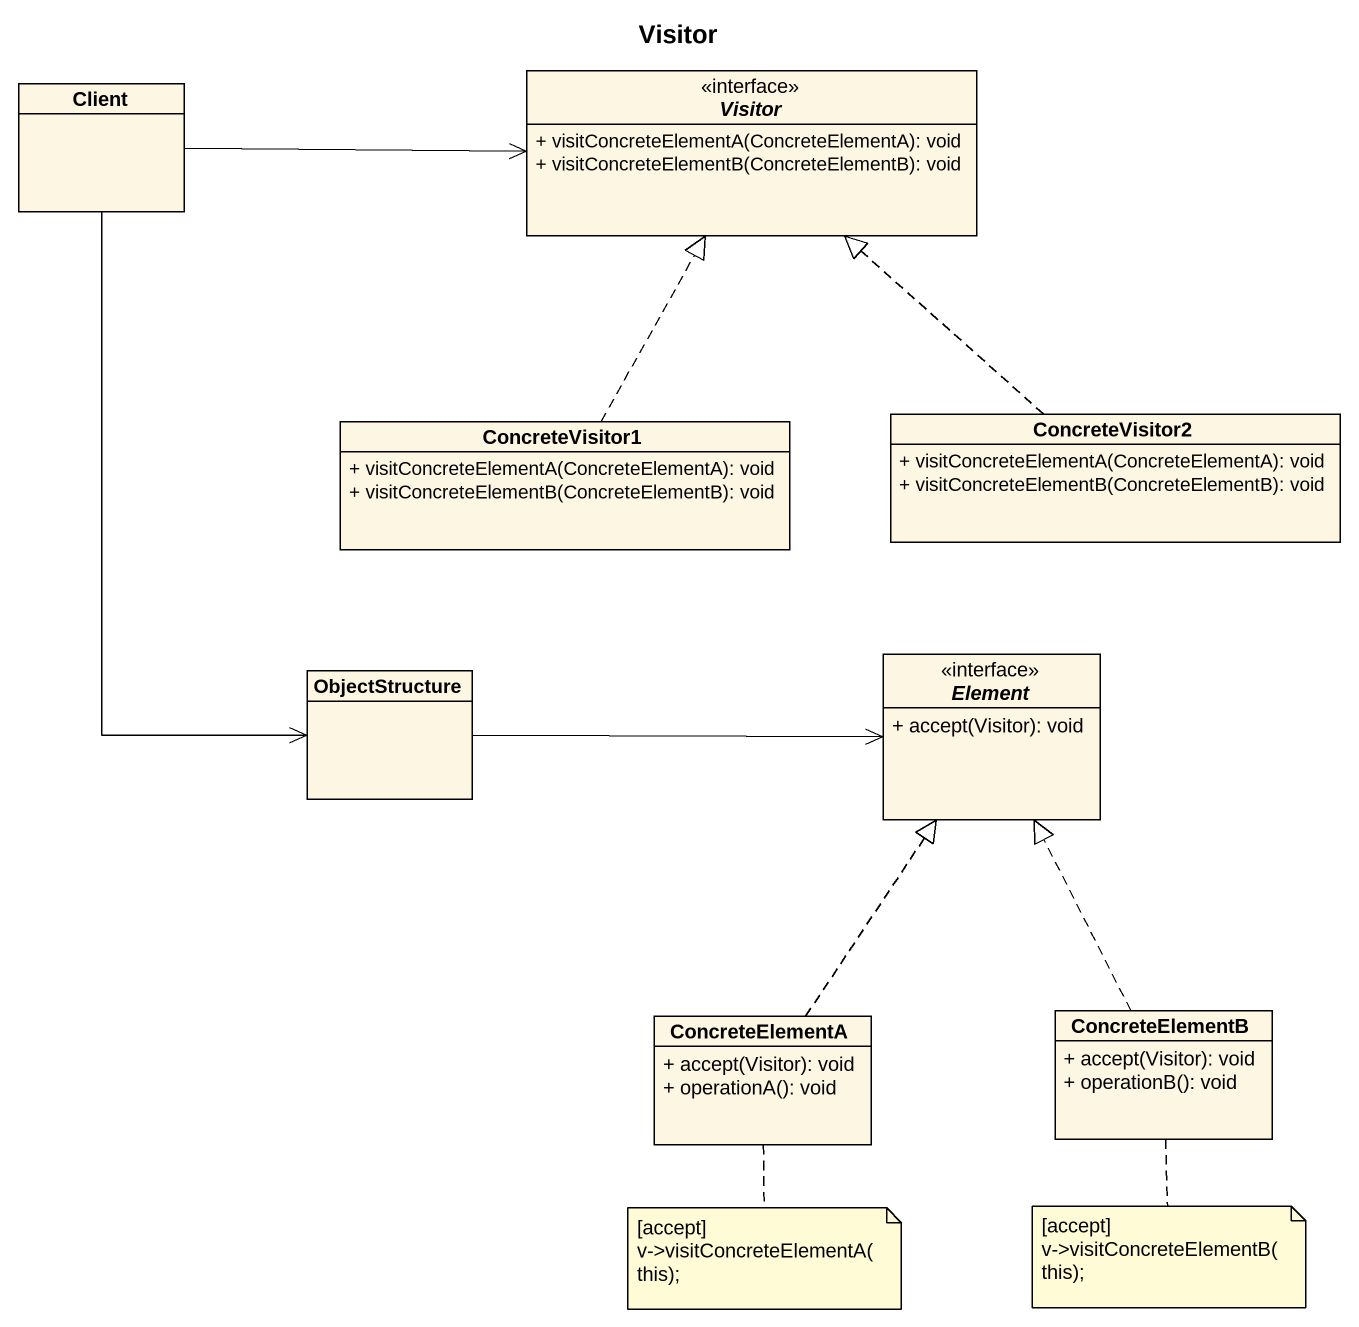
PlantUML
@startuml
title Visitor
hide circle
hide empty members
skinparam classAttributeIconSize 0
class Client
interface Visitor <<interface>> {
  + visitConcreteElementA(ConcreteElementA): void
  + visitConcreteElementB(ConcreteElementB): void
}
class ConcreteVisitor1 {
  + visitConcreteElementA(ConcreteElementA): void
  + visitConcreteElementB(ConcreteElementB): void
}
class ConcreteVisitor2 {
  + visitConcreteElementA(ConcreteElementA): void
  + visitConcreteElementB(ConcreteElementB): void
}
class ObjectStructure
interface Element <<interface>> {
  + accept(Visitor): void
}
class ConcreteElementA {
  + accept(Visitor): void
  + operationA(): void
}
class ConcreteElementB {
  + accept(Visitor): void
  + operationB(): void
}
Client -right-> Visitor
Client --> ObjectStructure
ConcreteVisitor1 .up.|> Visitor
ConcreteVisitor2 .up.|> Visitor
ObjectStructure -right-> Element
ConcreteElementA .up.|> Element
ConcreteElementB .up.|> Element
note bottom of ConcreteElementA
  [accept]
  v->visitConcreteElementA(this);
end note
note bottom of ConcreteElementB
  [accept]
  v->visitConcreteElementB(this);
end note
@enduml
